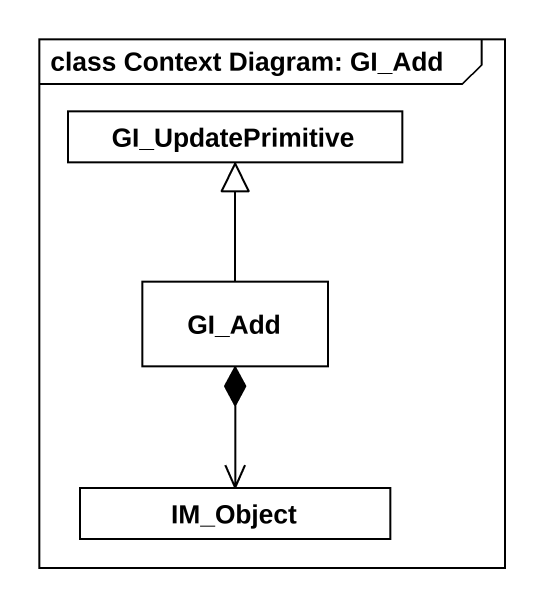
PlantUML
@startuml
mainframe class Context Diagram: GI_Add
hide circle
hide empty members
class GI_UpdatePrimitive
class GI_Add
class IM_Object
GI_Add -up-|> GI_UpdatePrimitive
GI_Add *--> IM_Object
@enduml
